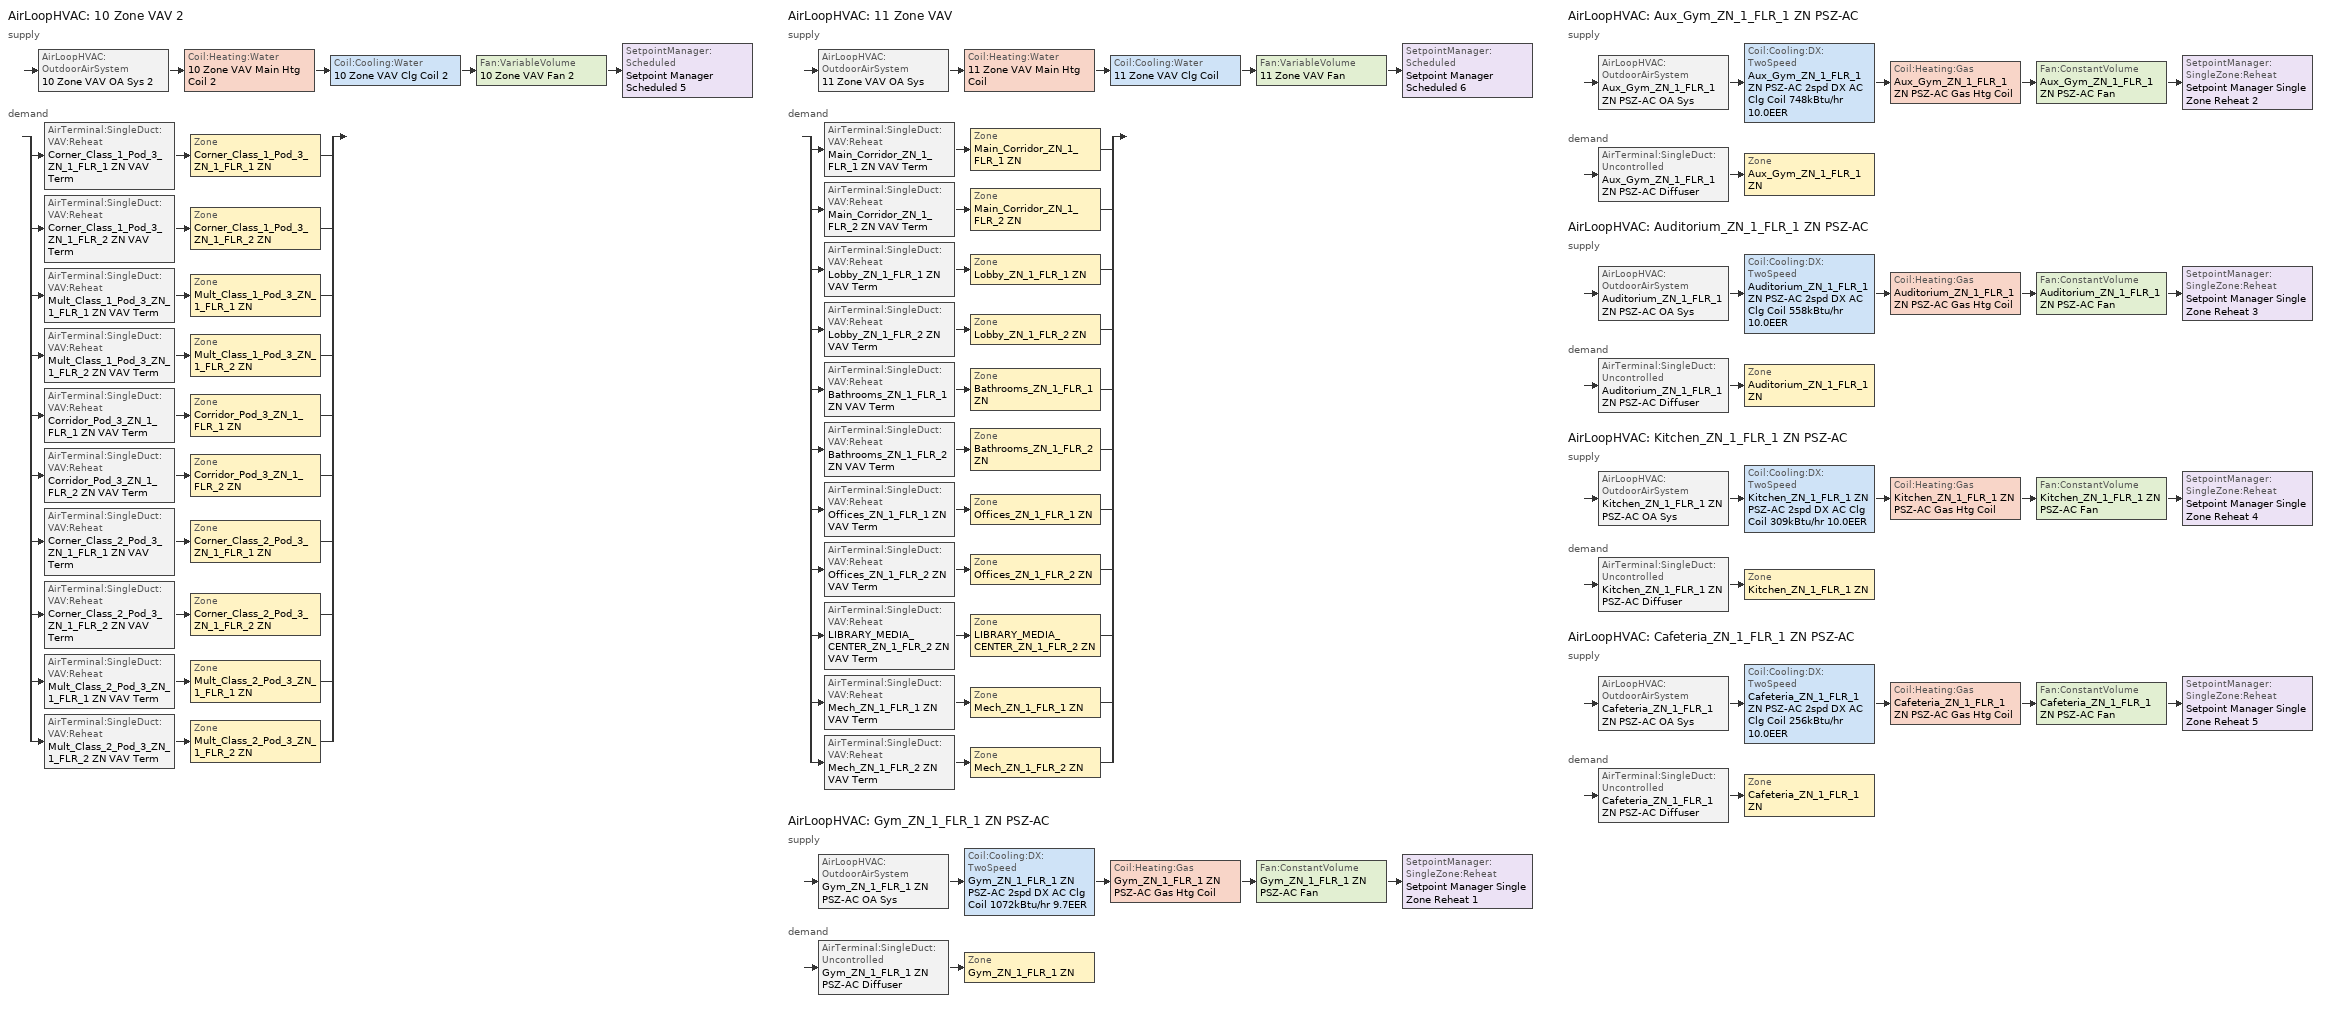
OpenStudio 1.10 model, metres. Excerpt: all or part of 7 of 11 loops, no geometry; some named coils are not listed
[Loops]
AirLoopHVAC '10 Zone VAV 2'
 supply: AirLoopHVAC:OutdoorAirSystem '10 Zone VAV OA Sys 2' > Coil:Heating:Water '10 Zone VAV Main Htg Coil 2' > Coil:Cooling:Water '10 Zone VAV Clg Coil 2' > Fan:VariableVolume '10 Zone VAV Fan 2' > SetpointManager:Scheduled 'Setpoint Manager Scheduled 5'
 demand: split
  | AirTerminal:SingleDuct:VAV:Reheat 'Corner_Class_1_Pod_3_ZN_1_FLR_1 ZN VAV Term' > Zone 'Corner_Class_1_Pod_3_ZN_1_FLR_1 ZN'
  | AirTerminal:SingleDuct:VAV:Reheat 'Corner_Class_1_Pod_3_ZN_1_FLR_2 ZN VAV Term' > Zone 'Corner_Class_1_Pod_3_ZN_1_FLR_2 ZN'
  | AirTerminal:SingleDuct:VAV:Reheat 'Mult_Class_1_Pod_3_ZN_1_FLR_1 ZN VAV Term' > Zone 'Mult_Class_1_Pod_3_ZN_1_FLR_1 ZN'
  | AirTerminal:SingleDuct:VAV:Reheat 'Mult_Class_1_Pod_3_ZN_1_FLR_2 ZN VAV Term' > Zone 'Mult_Class_1_Pod_3_ZN_1_FLR_2 ZN'
  | AirTerminal:SingleDuct:VAV:Reheat 'Corridor_Pod_3_ZN_1_FLR_1 ZN VAV Term' > Zone 'Corridor_Pod_3_ZN_1_FLR_1 ZN'
  | AirTerminal:SingleDuct:VAV:Reheat 'Corridor_Pod_3_ZN_1_FLR_2 ZN VAV Term' > Zone 'Corridor_Pod_3_ZN_1_FLR_2 ZN'
  | AirTerminal:SingleDuct:VAV:Reheat 'Corner_Class_2_Pod_3_ZN_1_FLR_1 ZN VAV Term' > Zone 'Corner_Class_2_Pod_3_ZN_1_FLR_1 ZN'
  | AirTerminal:SingleDuct:VAV:Reheat 'Corner_Class_2_Pod_3_ZN_1_FLR_2 ZN VAV Term' > Zone 'Corner_Class_2_Pod_3_ZN_1_FLR_2 ZN'
  | AirTerminal:SingleDuct:VAV:Reheat 'Mult_Class_2_Pod_3_ZN_1_FLR_1 ZN VAV Term' > Zone 'Mult_Class_2_Pod_3_ZN_1_FLR_1 ZN'
  | AirTerminal:SingleDuct:VAV:Reheat 'Mult_Class_2_Pod_3_ZN_1_FLR_2 ZN VAV Term' > Zone 'Mult_Class_2_Pod_3_ZN_1_FLR_2 ZN'
AirLoopHVAC '11 Zone VAV'
 supply: AirLoopHVAC:OutdoorAirSystem '11 Zone VAV OA Sys' > Coil:Heating:Water '11 Zone VAV Main Htg Coil' > Coil:Cooling:Water '11 Zone VAV Clg Coil' > Fan:VariableVolume '11 Zone VAV Fan' > SetpointManager:Scheduled 'Setpoint Manager Scheduled 6'
 demand: split
  | AirTerminal:SingleDuct:VAV:Reheat 'Main_Corridor_ZN_1_FLR_1 ZN VAV Term' > Zone 'Main_Corridor_ZN_1_FLR_1 ZN'
  | AirTerminal:SingleDuct:VAV:Reheat 'Main_Corridor_ZN_1_FLR_2 ZN VAV Term' > Zone 'Main_Corridor_ZN_1_FLR_2 ZN'
  | AirTerminal:SingleDuct:VAV:Reheat 'Lobby_ZN_1_FLR_1 ZN VAV Term' > Zone 'Lobby_ZN_1_FLR_1 ZN'
  | AirTerminal:SingleDuct:VAV:Reheat 'Lobby_ZN_1_FLR_2 ZN VAV Term' > Zone 'Lobby_ZN_1_FLR_2 ZN'
  | AirTerminal:SingleDuct:VAV:Reheat 'Bathrooms_ZN_1_FLR_1 ZN VAV Term' > Zone 'Bathrooms_ZN_1_FLR_1 ZN'
  | AirTerminal:SingleDuct:VAV:Reheat 'Bathrooms_ZN_1_FLR_2 ZN VAV Term' > Zone 'Bathrooms_ZN_1_FLR_2 ZN'
  | AirTerminal:SingleDuct:VAV:Reheat 'Offices_ZN_1_FLR_1 ZN VAV Term' > Zone 'Offices_ZN_1_FLR_1 ZN'
  | AirTerminal:SingleDuct:VAV:Reheat 'Offices_ZN_1_FLR_2 ZN VAV Term' > Zone 'Offices_ZN_1_FLR_2 ZN'
  | AirTerminal:SingleDuct:VAV:Reheat 'LIBRARY_MEDIA_CENTER_ZN_1_FLR_2 ZN VAV Term' > Zone 'LIBRARY_MEDIA_CENTER_ZN_1_FLR_2 ZN'
  | AirTerminal:SingleDuct:VAV:Reheat 'Mech_ZN_1_FLR_1 ZN VAV Term' > Zone 'Mech_ZN_1_FLR_1 ZN'
  | AirTerminal:SingleDuct:VAV:Reheat 'Mech_ZN_1_FLR_2 ZN VAV Term' > Zone 'Mech_ZN_1_FLR_2 ZN'
AirLoopHVAC 'Gym_ZN_1_FLR_1 ZN PSZ-AC'
 supply: AirLoopHVAC:OutdoorAirSystem 'Gym_ZN_1_FLR_1 ZN PSZ-AC OA Sys' > Coil:Cooling:DX:TwoSpeed 'Gym_ZN_1_FLR_1 ZN PSZ-AC 2spd DX AC Clg Coil 1072kBtu/hr 9.7EER' > Coil:Heating:Gas 'Gym_ZN_1_FLR_1 ZN PSZ-AC Gas Htg Coil' > Fan:ConstantVolume 'Gym_ZN_1_FLR_1 ZN PSZ-AC Fan' > SetpointManager:SingleZone:Reheat 'Setpoint Manager Single Zone Reheat 1'
 demand: AirTerminal:SingleDuct:Uncontrolled 'Gym_ZN_1_FLR_1 ZN PSZ-AC Diffuser' > Zone 'Gym_ZN_1_FLR_1 ZN'
AirLoopHVAC 'Aux_Gym_ZN_1_FLR_1 ZN PSZ-AC'
 supply: AirLoopHVAC:OutdoorAirSystem 'Aux_Gym_ZN_1_FLR_1 ZN PSZ-AC OA Sys' > Coil:Cooling:DX:TwoSpeed 'Aux_Gym_ZN_1_FLR_1 ZN PSZ-AC 2spd DX AC Clg Coil 748kBtu/hr 10.0EER' > Coil:Heating:Gas 'Aux_Gym_ZN_1_FLR_1 ZN PSZ-AC Gas Htg Coil' > Fan:ConstantVolume 'Aux_Gym_ZN_1_FLR_1 ZN PSZ-AC Fan' > SetpointManager:SingleZone:Reheat 'Setpoint Manager Single Zone Reheat 2'
 demand: AirTerminal:SingleDuct:Uncontrolled 'Aux_Gym_ZN_1_FLR_1 ZN PSZ-AC Diffuser' > Zone 'Aux_Gym_ZN_1_FLR_1 ZN'
AirLoopHVAC 'Auditorium_ZN_1_FLR_1 ZN PSZ-AC'
 supply: AirLoopHVAC:OutdoorAirSystem 'Auditorium_ZN_1_FLR_1 ZN PSZ-AC OA Sys' > Coil:Cooling:DX:TwoSpeed 'Auditorium_ZN_1_FLR_1 ZN PSZ-AC 2spd DX AC Clg Coil 558kBtu/hr 10.0EER' > Coil:Heating:Gas 'Auditorium_ZN_1_FLR_1 ZN PSZ-AC Gas Htg Coil' > Fan:ConstantVolume 'Auditorium_ZN_1_FLR_1 ZN PSZ-AC Fan' > SetpointManager:SingleZone:Reheat 'Setpoint Manager Single Zone Reheat 3'
 demand: AirTerminal:SingleDuct:Uncontrolled 'Auditorium_ZN_1_FLR_1 ZN PSZ-AC Diffuser' > Zone 'Auditorium_ZN_1_FLR_1 ZN'
AirLoopHVAC 'Kitchen_ZN_1_FLR_1 ZN PSZ-AC'
 supply: AirLoopHVAC:OutdoorAirSystem 'Kitchen_ZN_1_FLR_1 ZN PSZ-AC OA Sys' > Coil:Cooling:DX:TwoSpeed 'Kitchen_ZN_1_FLR_1 ZN PSZ-AC 2spd DX AC Clg Coil 309kBtu/hr 10.0EER' > Coil:Heating:Gas 'Kitchen_ZN_1_FLR_1 ZN PSZ-AC Gas Htg Coil' > Fan:ConstantVolume 'Kitchen_ZN_1_FLR_1 ZN PSZ-AC Fan' > SetpointManager:SingleZone:Reheat 'Setpoint Manager Single Zone Reheat 4'
 demand: AirTerminal:SingleDuct:Uncontrolled 'Kitchen_ZN_1_FLR_1 ZN PSZ-AC Diffuser' > Zone 'Kitchen_ZN_1_FLR_1 ZN'
AirLoopHVAC 'Cafeteria_ZN_1_FLR_1 ZN PSZ-AC'
 supply: AirLoopHVAC:OutdoorAirSystem 'Cafeteria_ZN_1_FLR_1 ZN PSZ-AC OA Sys' > Coil:Cooling:DX:TwoSpeed 'Cafeteria_ZN_1_FLR_1 ZN PSZ-AC 2spd DX AC Clg Coil 256kBtu/hr 10.0EER' > Coil:Heating:Gas 'Cafeteria_ZN_1_FLR_1 ZN PSZ-AC Gas Htg Coil' > Fan:ConstantVolume 'Cafeteria_ZN_1_FLR_1 ZN PSZ-AC Fan' > SetpointManager:SingleZone:Reheat 'Setpoint Manager Single Zone Reheat 5'
 demand: AirTerminal:SingleDuct:Uncontrolled 'Cafeteria_ZN_1_FLR_1 ZN PSZ-AC Diffuser' > Zone 'Cafeteria_ZN_1_FLR_1 ZN'
[Sizing:Zone] Zone Cooling Design Supply Air Temperature Input Method=SupplyAirTemperature; Zone Cooling Design Supply Air Temperature {C}=14; Zone Cooling Design Supply Air Temperature Difference {deltaC}=11.11; Zone Heating Design Supply Air Temperature Input Method=SupplyAirTemperature; Zone Heating Design Supply Air Temperature {C}=40; Zone Heating Design Supply Air Temperature Difference {deltaC}=11.11; Zone Cooling Design Supply Air Humidity Ratio {kg-H2O/kg-air}=0.0085; Zone Heating Design Supply Air Humidity Ratio {kg-H2O/kg-air}=0.008; Cooling Design Air Flow Method=DesignDay; Heating Design Air Flow Method=DesignDay; Account for Dedicated Outdoor Air System=No; Dedicated Outdoor Air System Control Strategy=NeutralSupplyAir; Dedicated Outdoor Air Low Setpoint Temperature for Design {C}=Autosize; Dedicated Outdoor Air High Setpoint Temperature for Design {C}=Autosize
Offices_ZN_1_FLR_1 ZN; Lobby_ZN_1_FLR_2 ZN; Corridor_Pod_3_ZN_1_FLR_2 ZN; Mult_Class_2_Pod_3_ZN_1_FLR_1 ZN; Main_Corridor_ZN_1_FLR_2 ZN; Main_Corridor_ZN_1_FLR_1 ZN; Lobby_ZN_1_FLR_1 ZN; Mech_ZN_1_FLR_2 ZN; Cafeteria_ZN_1_FLR_1 ZN; Corridor_Pod_3_ZN_1_FLR_1 ZN; Kitchen_ZN_1_FLR_1 ZN; Gym_ZN_1_FLR_1 ZN; Offices_ZN_1_FLR_2 ZN; Mult_Class_2_Pod_3_ZN_1_FLR_2 ZN; Bathrooms_ZN_1_FLR_2 ZN; Aux_Gym_ZN_1_FLR_1 ZN; LIBRARY_MEDIA_CENTER_ZN_1_FLR_2 ZN; Auditorium_ZN_1_FLR_1 ZN; Corner_Class_1_Pod_3_ZN_1_FLR_1 ZN; Mech_ZN_1_FLR_1 ZN; Bathrooms_ZN_1_FLR_1 ZN; Mult_Class_1_Pod_3_ZN_1_FLR_1 ZN; Corner_Class_1_Pod_3_ZN_1_FLR_2 ZN; Mult_Class_1_Pod_3_ZN_1_FLR_2 ZN; Corner_Class_2_Pod_3_ZN_1_FLR_1 ZN; Corner_Class_2_Pod_3_ZN_1_FLR_2 ZN
[Zone equipment]
Offices_ZN_1_FLR_1 ZN: Offices_ZN_1_FLR_1 ZN VAV Term
Lobby_ZN_1_FLR_2 ZN: Lobby_ZN_1_FLR_2 ZN VAV Term
Corridor_Pod_3_ZN_1_FLR_2 ZN: Corridor_Pod_3_ZN_1_FLR_2 ZN VAV Term
Mult_Class_2_Pod_3_ZN_1_FLR_1 ZN: Mult_Class_2_Pod_3_ZN_1_FLR_1 ZN VAV Term
Main_Corridor_ZN_1_FLR_2 ZN: Main_Corridor_ZN_1_FLR_2 ZN VAV Term
Main_Corridor_ZN_1_FLR_1 ZN: Main_Corridor_ZN_1_FLR_1 ZN VAV Term
Lobby_ZN_1_FLR_1 ZN: Lobby_ZN_1_FLR_1 ZN VAV Term
Mech_ZN_1_FLR_2 ZN: Mech_ZN_1_FLR_2 ZN VAV Term
Cafeteria_ZN_1_FLR_1 ZN: Cafeteria_ZN_1_FLR_1 ZN PSZ-AC Diffuser
Corridor_Pod_3_ZN_1_FLR_1 ZN: Corridor_Pod_3_ZN_1_FLR_1 ZN VAV Term
Kitchen_ZN_1_FLR_1 ZN: Kitchen_ZN_1_FLR_1 ZN PSZ-AC Diffuser
Gym_ZN_1_FLR_1 ZN: Gym_ZN_1_FLR_1 ZN PSZ-AC Diffuser
Offices_ZN_1_FLR_2 ZN: Offices_ZN_1_FLR_2 ZN VAV Term
Mult_Class_2_Pod_3_ZN_1_FLR_2 ZN: Mult_Class_2_Pod_3_ZN_1_FLR_2 ZN VAV Term
Bathrooms_ZN_1_FLR_2 ZN: Bathrooms_ZN_1_FLR_2 ZN VAV Term
Aux_Gym_ZN_1_FLR_1 ZN: Aux_Gym_ZN_1_FLR_1 ZN PSZ-AC Diffuser
LIBRARY_MEDIA_CENTER_ZN_1_FLR_2 ZN: LIBRARY_MEDIA_CENTER_ZN_1_FLR_2 ZN VAV Term
Auditorium_ZN_1_FLR_1 ZN: Auditorium_ZN_1_FLR_1 ZN PSZ-AC Diffuser
Corner_Class_1_Pod_3_ZN_1_FLR_1 ZN: Corner_Class_1_Pod_3_ZN_1_FLR_1 ZN VAV Term
Mech_ZN_1_FLR_1 ZN: Mech_ZN_1_FLR_1 ZN VAV Term
Bathrooms_ZN_1_FLR_1 ZN: Bathrooms_ZN_1_FLR_1 ZN VAV Term
Mult_Class_1_Pod_3_ZN_1_FLR_1 ZN: Mult_Class_1_Pod_3_ZN_1_FLR_1 ZN VAV Term
Corner_Class_1_Pod_3_ZN_1_FLR_2 ZN: Corner_Class_1_Pod_3_ZN_1_FLR_2 ZN VAV Term
Mult_Class_1_Pod_3_ZN_1_FLR_2 ZN: Mult_Class_1_Pod_3_ZN_1_FLR_2 ZN VAV Term
Corner_Class_2_Pod_3_ZN_1_FLR_1 ZN: Corner_Class_2_Pod_3_ZN_1_FLR_1 ZN VAV Term
Corner_Class_2_Pod_3_ZN_1_FLR_2 ZN: Corner_Class_2_Pod_3_ZN_1_FLR_2 ZN VAV Term
[SetpointManager:Scheduled] Control Variable=Temperature
Name | Schedule
Setpoint Manager Scheduled 5 | Supply Air Temp - 55F 2
Setpoint Manager Scheduled 6 | Supply Air Temp - 55F 3
[AirLoopHVAC]
Name | Availability Schedule | Design Supply Air Flow Rate {m3/s} | Availability Manager
10 Zone VAV 2 | HVAC Operation Schedule 2 | 12.5602
11 Zone VAV | HVAC Operation Schedule 3 | 16.5955
Gym_ZN_1_FLR_1 ZN PSZ-AC | HVAC Operation Schedule 4 | 16.22 | Availability Manager Night Cycle 5
Aux_Gym_ZN_1_FLR_1 ZN PSZ-AC | HVAC Operation Schedule 5 | 11.7961 | Availability Manager Night Cycle 6
Auditorium_ZN_1_FLR_1 ZN PSZ-AC | HVAC Operation Schedule 6 | 7.92355 | Availability Manager Night Cycle 7
Kitchen_ZN_1_FLR_1 ZN PSZ-AC | HVAC Operation Schedule 7 | 5.4619 | Availability Manager Night Cycle 8
Cafeteria_ZN_1_FLR_1 ZN PSZ-AC | HVAC Operation Schedule 8 | 3.67635 | Availability Manager Night Cycle 9
[Sizing:System] Type of Load to Size On=Sensible; Preheat Design Temperature {C}=7; Preheat Design Humidity Ratio {kg-H2O/kg-Air}=0.008; Precool Design Temperature {C}=12.8; Precool Design Humidity Ratio {kg-H2O/kg-Air}=0.008; Central Cooling Design Supply Air Temperature {C}=12.8; Sizing Option=Coincident; 100% Outdoor Air in Cooling=No; 100% Outdoor Air in Heating=No; Central Cooling Design Supply Air Humidity Ratio {kg-H2O/kg-Air}=0.0085; Central Heating Design Supply Air Humidity Ratio {kg-H2O/kg-Air}=0.008; Cooling Design Air Flow Method=DesignDay; Cooling Design Air Flow Rate {m3/s}=0; Heating Design Air Flow Method=DesignDay; Heating Design Air Flow Rate {m3/s}=0; Zone Maximum Outdoor Air Fraction=1; Cooling Supply Air Flow Rate Per Floor Area {m3/s-m2}=0.00996765; Cooling Fraction of Autosized Cooling Supply Air Flow Rate=1; Cooling Supply Air Flow Rate Per Unit Cooling Capacity {m3/s-W}=3.94755e-05; Heating Supply Air Flow Rate Per Floor Area {m3/s-m2}=0.00996765; Heating Fraction of Autosized Heating Supply Air Flow Rate=1; Heating Fraction of Autosized Cooling Supply Air Flow Rate=1; Heating Supply Air Flow Rate Per Unit Heating Capacity {m3/s-W}=3.15882e-05; Cooling Design Capacity Method=CoolingDesignCapacity; Cooling Design Capacity {W}=Autosize; Cooling Design Capacity Per Floor Area {W/m2}=234.7; Fraction of Autosized Cooling Design Capacity=1; Heating Design Capacity Method=HeatingDesignCapacity; Heating Design Capacity {W}=Autosize; Heating Design Capacity Per Floor Area {W/m2}=157; Fraction of Autosized Heating Design Capacity=1; Central Cooling Capacity Control Method=OnOff
Name | Design Outdoor Air Flow Rate {m3/s} | Minimum System Air Flow Ratio | Central Heating Design Supply Air Temperature {C} | System Outdoor Air Method
10 Zone VAV 2 | 12.5602 | 0.3 | 16.7 | VentilationRateProcedure
11 Zone VAV | 16.5955 | 0.3 | 16.7 | VentilationRateProcedure
Gym_ZN_1_FLR_1 ZN PSZ-AC | 16.22 | 1 | 40 | ZoneSum
Aux_Gym_ZN_1_FLR_1 ZN PSZ-AC | 11.7961 | 1 | 40 | ZoneSum
Auditorium_ZN_1_FLR_1 ZN PSZ-AC | 7.92355 | 1 | 40 | ZoneSum
Kitchen_ZN_1_FLR_1 ZN PSZ-AC | 5.4619 | 1 | 40 | ZoneSum
Cafeteria_ZN_1_FLR_1 ZN PSZ-AC | 3.67635 | 1 | 40 | ZoneSum
[Fan:VariableVolume] Availability Schedule=Always On Discrete; Pressure Rise {Pa}=1389.92; Fan Power Minimum Flow Rate Input Method=FixedFlowRate; Fan Power Minimum Flow Fraction=0; Fan Power Minimum Air Flow Rate {m3/s}=0; Motor In Airstream Fraction=1; Fan Power Coefficient 1=0.0407599; Fan Power Coefficient 2=0.088045; Fan Power Coefficient 3=-0.0729261; Fan Power Coefficient 4=0.94374; Fan Power Coefficient 5=0
Name | Fan Efficiency | Maximum Flow Rate {m3/s} | Motor Efficiency
10 Zone VAV Fan 2 | 0.61165 | 12.5602 | 0.941
11 Zone VAV Fan | 0.61425 | 16.5955 | 0.945
[Controller:OutdoorAir] Economizer Control Type=NoEconomizer; Economizer Control Action Type=ModulateFlow; Economizer Maximum Limit Dry-Bulb Temperature {C}=28; Economizer Maximum Limit Enthalpy {J/kg}=64000; Economizer Minimum Limit Dry-Bulb Temperature {C}=-100; Lockout Type=NoLockout; Minimum Limit Type=FixedMinimum; High Humidity Control=No; Heat Recovery Bypass Control Type=BypassWhenOAFlowGreaterThanMinimum
Name | Minimum Outdoor Air Flow Rate {m3/s} | Maximum Outdoor Air Flow Rate {m3/s} | Minimum Outdoor Air Schedule | Controller Mechanical Ventilation
Controller Outdoor Air 3 | 12.5602 | 12.5602 | Motorized OA Damper Schedule 2 | Controller Mechanical Ventilation 3
Controller Outdoor Air 4 | 16.5955 | 16.5955 | Motorized OA Damper Schedule 3 | Controller Mechanical Ventilation 4
Controller Outdoor Air 5 | 3.011424 | 16.22 | Motorized OA Damper Schedule 4 | Controller Mechanical Ventilation 5
Controller Outdoor Air 6 | 1.901952 | 11.7961 | Motorized OA Damper Schedule 5 | Controller Mechanical Ventilation 6
Controller Outdoor Air 7 | 4.96584 | 7.92355 | Motorized OA Damper Schedule 6 | Controller Mechanical Ventilation 7
Controller Outdoor Air 8 | 0.324905 | 5.4619 | Motorized OA Damper Schedule 7 | Controller Mechanical Ventilation 8
Controller Outdoor Air 9 | 2.15967 | 3.67635 | Motorized OA Damper Schedule 8 | Controller Mechanical Ventilation 9
[Controller:MechanicalVentilation] Availability Schedule=Always On Discrete; System Outdoor Air Method=ZoneSum
Controller Mechanical Ventilation 3; Controller Mechanical Ventilation 4; Controller Mechanical Ventilation 5; Controller Mechanical Ventilation 6; Controller Mechanical Ventilation 7; Controller Mechanical Ventilation 8; Controller Mechanical Ventilation 9
[AirLoopHVAC:OutdoorAirSystem]
Name | Controller
10 Zone VAV OA Sys 2 | Controller Outdoor Air 3
11 Zone VAV OA Sys | Controller Outdoor Air 4
Gym_ZN_1_FLR_1 ZN PSZ-AC OA Sys | Controller Outdoor Air 5
Aux_Gym_ZN_1_FLR_1 ZN PSZ-AC OA Sys | Controller Outdoor Air 6
Auditorium_ZN_1_FLR_1 ZN PSZ-AC OA Sys | Controller Outdoor Air 7
Kitchen_ZN_1_FLR_1 ZN PSZ-AC OA Sys | Controller Outdoor Air 8
Cafeteria_ZN_1_FLR_1 ZN PSZ-AC OA Sys | Controller Outdoor Air 9
[AirTerminal:SingleDuct:VAV:Reheat] Availability Schedule=Always On Discrete; Zone Minimum Air Flow Input Method=Constant; Constant Minimum Air Flow Fraction=0.3; Fixed Minimum Air Flow Rate {m3/s}=0; Minimum Hot Water or Steam Flow Rate {m3/s}=0; Convergence Tolerance=0.001; Damper Heating Action=Normal; Maximum Reheat Air Temperature {C}=35; Control For Outdoor Air=No
Name | Maximum Air Flow Rate {m3/s} | Reheat Coil | Maximum Hot Water or Steam Flow Rate {m3/s} | Maximum Flow per Zone Floor Area During Reheat {m3/s-m2} | Maximum Flow Fraction During Reheat
Corner_Class_1_Pod_3_ZN_1_FLR_1 ZN VAV Term | 0.561003 | Corner_Class_1_Pod_3_ZN_1_FLR_1 ZN Rht Coil | 8.25726e-05 | 0.002032 | 0.358586
Corner_Class_1_Pod_3_ZN_1_FLR_2 ZN VAV Term | 0.722277 | Corner_Class_1_Pod_3_ZN_1_FLR_2 ZN Rht Coil | 0.000131768 | 0.00218872 | 0.3
Mult_Class_1_Pod_3_ZN_1_FLR_1 ZN VAV Term | 1.83812 | Mult_Class_1_Pod_3_ZN_1_FLR_1 ZN Rht Coil | 0.000217728 | 0.002032 | 0.527313
Mult_Class_1_Pod_3_ZN_1_FLR_2 ZN VAV Term | 2.49608 | Mult_Class_1_Pod_3_ZN_1_FLR_2 ZN Rht Coil | 0.000430295 | 0.002032 | 0.388315
Corridor_Pod_3_ZN_1_FLR_1 ZN VAV Term | 0.501354 | Corridor_Pod_3_ZN_1_FLR_1 ZN Rht Coil | 9.41844e-05 | 0.00156673 | 1
Corridor_Pod_3_ZN_1_FLR_2 ZN VAV Term | 0.901977 | Corridor_Pod_3_ZN_1_FLR_2 ZN Rht Coil | 0.000380111 | 0.002032 | 0.720906
Corner_Class_2_Pod_3_ZN_1_FLR_1 ZN VAV Term | 0.554877 | Corner_Class_2_Pod_3_ZN_1_FLR_1 ZN Rht Coil | 8.23091e-05 | 0.002032 | 0.362545
Corner_Class_2_Pod_3_ZN_1_FLR_2 ZN VAV Term | 0.711327 | Corner_Class_2_Pod_3_ZN_1_FLR_2 ZN Rht Coil | 0.000131725 | 0.00215554 | 0.3
Mult_Class_2_Pod_3_ZN_1_FLR_1 ZN VAV Term | 1.82303 | Mult_Class_2_Pod_3_ZN_1_FLR_1 ZN Rht Coil | 0.000219411 | 0.002032 | 0.531679
Mult_Class_2_Pod_3_ZN_1_FLR_2 ZN VAV Term | 2.45534 | Mult_Class_2_Pod_3_ZN_1_FLR_2 ZN Rht Coil | 0.000432235 | 0.002032 | 0.394757
Main_Corridor_ZN_1_FLR_1 ZN VAV Term | 1.95661 | Main_Corridor_ZN_1_FLR_1 ZN Rht Coil | 0.000402894 | 0.00171633 | 1
Main_Corridor_ZN_1_FLR_2 ZN VAV Term | 3.39814 | Main_Corridor_ZN_1_FLR_2 ZN Rht Coil | 0.00149944 | 0.002032 | 0.681691
Lobby_ZN_1_FLR_1 ZN VAV Term | 0.338792 | Lobby_ZN_1_FLR_1 ZN Rht Coil | 7.03405e-05 | 0.0016133 | 1
Lobby_ZN_1_FLR_2 ZN VAV Term | 0.584277 | Lobby_ZN_1_FLR_2 ZN Rht Coil | 0.000165276 | 0.002032 | 0.730339
Bathrooms_ZN_1_FLR_1 ZN VAV Term | 0.477591 | Bathrooms_ZN_1_FLR_1 ZN Rht Coil | 0.000162838 | 0.002032 | 0.893484
Bathrooms_ZN_1_FLR_2 ZN VAV Term | 0.767772 | Bathrooms_ZN_1_FLR_2 ZN Rht Coil | 0.000359258 | 0.002032 | 0.55579
Offices_ZN_1_FLR_1 ZN VAV Term | 1.57005 | Offices_ZN_1_FLR_1 ZN Rht Coil | 0.000204655 | 0.002032 | 0.688529
Offices_ZN_1_FLR_2 ZN VAV Term | 2.21922 | Offices_ZN_1_FLR_2 ZN Rht Coil | 0.000427009 | 0.002032 | 0.487118
LIBRARY_MEDIA_CENTER_ZN_1_FLR_2 ZN VAV Term | 4.12187 | LIBRARY_MEDIA_CENTER_ZN_1_FLR_2 ZN Rht Coil | 0.00056461 | 0.002032 | 0.414103
Mech_ZN_1_FLR_1 ZN VAV Term | 0.424973 | Mech_ZN_1_FLR_1 ZN Rht Coil | 3.88659e-05 | 0.00124261 | 1
Mech_ZN_1_FLR_2 ZN VAV Term | 0.776707 | Mech_ZN_1_FLR_2 ZN Rht Coil | 0.000315568 | 0.002032 | 0.894731
[AvailabilityManager:NightCycle] Control Type=CycleOnAny
Availability Manager Night Cycle 5; Availability Manager Night Cycle 6; Availability Manager Night Cycle 7; Availability Manager Night Cycle 8; Availability Manager Night Cycle 9
[Fan:ConstantVolume] Availability Schedule=Always On Discrete
Name | Fan Efficiency | Pressure Rise {Pa} | Maximum Flow Rate {m3/s} | Motor Efficiency
Gym_ZN_1_FLR_1 ZN PSZ-AC Fan | 0.61165 | 1018.77 | 16.22 | 0.941
Aux_Gym_ZN_1_FLR_1 ZN PSZ-AC Fan | 0.6084 | 1018.77 | 11.7961 | 0.936
Auditorium_ZN_1_FLR_1 ZN PSZ-AC Fan | 0.6045 | 1110.94 | 7.92355 | 0.93
Kitchen_ZN_1_FLR_1 ZN PSZ-AC Fan | 0.59605 | 1110.94 | 5.4619 | 0.917
Cafeteria_ZN_1_FLR_1 ZN PSZ-AC Fan | 0.5915 | 1110.94 | 3.67635 | 0.91
[Coil:Heating:Gas] Availability Schedule=Always On Discrete; Gas Burner Efficiency=0.8; Parasitic Electric Load {W}=0; Parasitic Gas Load {W}=0
Name | Nominal Capacity {W}
Gym_ZN_1_FLR_1 ZN PSZ-AC Gas Htg Coil | 406229
Aux_Gym_ZN_1_FLR_1 ZN PSZ-AC Gas Htg Coil | 287519
Auditorium_ZN_1_FLR_1 ZN PSZ-AC Gas Htg Coil | 294526
Kitchen_ZN_1_FLR_1 ZN PSZ-AC Gas Htg Coil | 231043
Cafeteria_ZN_1_FLR_1 ZN PSZ-AC Gas Htg Coil | 132682
[Coil:Cooling:DX:TwoSpeed] Availability Schedule=Always On Discrete; Rated Low Speed Sensible Heat Ratio=0.69; Condenser Type=AirCooled; High Speed Evaporative Condenser Effectiveness=0; High Speed Evaporative Condenser Air Flow Rate {m3/s}=Autosize; High Speed Evaporative Condenser Pump Rated Power Consumption {W}=Autosize; Low Speed Evaporative Condenser Effectiveness=0; Low Speed Evaporative Condenser Air Flow Rate {m3/s}=Autosize; Low Speed Evaporative Condenser Pump Rated Power Consumption {W}=Autosize; Basin Heater Capacity {W/K}=10; Basin Heater Setpoint Temperature {C}=2
Name | Rated High Speed Total Cooling Capacity {W} | Rated High Speed Sensible Heat Ratio | Rated High Speed COP {W/W} | Rated High Speed Air Flow Rate {m3/s} | Total Cooling Capacity Function of Temperature Curve | Total Cooling Capacity Function of Flow Fraction Curve | Energy Input Ratio Function of Temperature Curve | Energy Input Ratio Function of Flow Fraction Curve | Part Load Fraction Correlation Curve | Rated Low Speed Total Cooling Capacity {W} | Rated Low Speed COP {W/W} | Rated Low Speed Air Flow Rate {m3/s} | Low Speed Total Cooling Capacity Function of Temperature Curve | Low Speed Energy Input Ratio Function of Temperature Curve
Gym_ZN_1_FLR_1 ZN PSZ-AC 2spd DX AC Clg Coil 1072kBtu/hr 9.7EER | 314235 | 0.745144 | 3.36599 | 16.22 | Curve Biquadratic 1 | Curve Quadratic 1 | Curve Biquadratic 2 | Curve Quadratic 2 | Curve Quadratic 3 | 104735 | 3.36599 | 5.40613 | Curve Biquadratic 3 | Curve Biquadratic 4
Aux_Gym_ZN_1_FLR_1 ZN PSZ-AC 2spd DX AC Clg Coil 748kBtu/hr 10.0EER | 219317 | 0.758339 | 3.46588 | 11.7961 | Curve Biquadratic 5 | Curve Quadratic 4 | Curve Biquadratic 6 | Curve Quadratic 5 | Curve Quadratic 6 | 73098.2 | 3.46588 | 3.93163 | Curve Biquadratic 7 | Curve Biquadratic 8
Auditorium_ZN_1_FLR_1 ZN PSZ-AC 2spd DX AC Clg Coil 558kBtu/hr 10.0EER | 163476 | 0.725984 | 3.46588 | 7.92355 | Curve Biquadratic 9 | Curve Quadratic 7 | Curve Biquadratic 10 | Curve Quadratic 8 | Curve Quadratic 9 | 54486.5 | 3.46588 | 2.64092 | Curve Biquadratic 11 | Curve Biquadratic 12
Kitchen_ZN_1_FLR_1 ZN PSZ-AC 2spd DX AC Clg Coil 309kBtu/hr 10.0EER | 90413.9 | 0.798655 | 3.46588 | 5.4619 | Curve Biquadratic 13 | Curve Quadratic 10 | Curve Biquadratic 14 | Curve Quadratic 11 | Curve Quadratic 12 | 30134.9 | 3.46588 | 1.82045 | Curve Biquadratic 15 | Curve Biquadratic 16
Cafeteria_ZN_1_FLR_1 ZN PSZ-AC 2spd DX AC Clg Coil 256kBtu/hr 10.0EER | 75033.3 | 0.729191 | 3.46588 | 3.67635 | Curve Biquadratic 17 | Curve Quadratic 13 | Curve Biquadratic 18 | Curve Quadratic 14 | Curve Quadratic 15 | 25008.6 | 3.46588 | 1.22533 | Curve Biquadratic 19 | Curve Biquadratic 20
[SetpointManager:SingleZone:Reheat] Minimum Supply Air Temperature {C}=10; Maximum Supply Air Temperature {C}=50
Name | Control Zone
Setpoint Manager Single Zone Reheat 1 | Gym_ZN_1_FLR_1 ZN
Setpoint Manager Single Zone Reheat 2 | Aux_Gym_ZN_1_FLR_1 ZN
Setpoint Manager Single Zone Reheat 3 | Auditorium_ZN_1_FLR_1 ZN
Setpoint Manager Single Zone Reheat 4 | Kitchen_ZN_1_FLR_1 ZN
Setpoint Manager Single Zone Reheat 5 | Cafeteria_ZN_1_FLR_1 ZN
[AirTerminal:SingleDuct:Uncontrolled] Availability Schedule=Always On Discrete
Name | Maximum Air Flow Rate {m3/s}
Gym_ZN_1_FLR_1 ZN PSZ-AC Diffuser | 16.2172
Aux_Gym_ZN_1_FLR_1 ZN PSZ-AC Diffuser | 11.7961
Auditorium_ZN_1_FLR_1 ZN PSZ-AC Diffuser | 7.92355
Kitchen_ZN_1_FLR_1 ZN PSZ-AC Diffuser | 5.4619
Cafeteria_ZN_1_FLR_1 ZN PSZ-AC Diffuser | 3.67635
[Schedule:Constant]
Always On Discrete: Value=1
[Schedule:Ruleset]
Name | Default Day Schedule | Summer Design Day Schedule | Winter Design Day Schedule
HVAC Operation Schedule 2 | HVAC Operation Schedule Weekdays 4 | HVAC Operation Schedule Weekdays 5 | HVAC Operation Schedule Saturday 5
Motorized OA Damper Schedule 2 | Motorized OA Damper Schedule Weekdays 4 | Motorized OA Damper Schedule Weekdays 5 | Motorized OA Damper Schedule Saturday 5
Supply Air Temp - 55F 2 | Supply Air Temp - 55F Default 2
HVAC Operation Schedule 3 | HVAC Operation Schedule Weekdays 6 | HVAC Operation Schedule Weekdays 7 | HVAC Operation Schedule Saturday 7
Motorized OA Damper Schedule 3 | Motorized OA Damper Schedule Weekdays 6 | Motorized OA Damper Schedule Weekdays 7 | Motorized OA Damper Schedule Saturday 7
Supply Air Temp - 55F 3 | Supply Air Temp - 55F Default 3
HVAC Operation Schedule 4 | HVAC Operation Schedule Weekdays 8 | HVAC Operation Schedule Weekdays 9 | HVAC Operation Schedule Saturday 9
Motorized OA Damper Schedule 4 | Motorized OA Damper Schedule Weekdays 8 | Motorized OA Damper Schedule Weekdays 9 | Motorized OA Damper Schedule Saturday 9
HVAC Operation Schedule 5 | HVAC Operation Schedule Weekdays 10 | HVAC Operation Schedule Weekdays 11 | HVAC Operation Schedule Saturday 11
Motorized OA Damper Schedule 5 | Motorized OA Damper Schedule Weekdays 10 | Motorized OA Damper Schedule Weekdays 11 | Motorized OA Damper Schedule Saturday 11
HVAC Operation Schedule 6 | HVAC Operation Schedule Weekdays 12 | HVAC Operation Schedule Weekdays 13 | HVAC Operation Schedule Saturday 13
Motorized OA Damper Schedule 6 | Motorized OA Damper Schedule Weekdays 12 | Motorized OA Damper Schedule Weekdays 13 | Motorized OA Damper Schedule Saturday 13
HVAC Operation Schedule 7 | HVAC Operation Schedule Weekdays 14 | HVAC Operation Schedule Weekdays 15 | HVAC Operation Schedule Saturday 15
Motorized OA Damper Schedule 7 | Motorized OA Damper Schedule Weekdays 14 | Motorized OA Damper Schedule Weekdays 15 | Motorized OA Damper Schedule Saturday 15
HVAC Operation Schedule 8 | HVAC Operation Schedule Weekdays 16 | HVAC Operation Schedule Weekdays 17 | HVAC Operation Schedule Saturday 17
Motorized OA Damper Schedule 8 | Motorized OA Damper Schedule Weekdays 16 | Motorized OA Damper Schedule Weekdays 17 | Motorized OA Damper Schedule Saturday 17
[Schedule:Day]
HVAC Operation Schedule Weekdays 4; HVAC Operation Schedule Weekdays 5; HVAC Operation Schedule Weekdays 6; HVAC Operation Schedule Weekdays 7; HVAC Operation Schedule Weekdays 8; HVAC Operation Schedule Weekdays 9; HVAC Operation Schedule Weekdays 10; HVAC Operation Schedule Weekdays 11; HVAC Operation Schedule Weekdays 12; HVAC Operation Schedule Weekdays 13; HVAC Operation Schedule Weekdays 14; HVAC Operation Schedule Weekdays 15; HVAC Operation Schedule Weekdays 16; HVAC Operation Schedule Weekdays 17: 6, 0, 0, 22, 0, 1, 24, 0, 0
HVAC Operation Schedule Saturday 4; HVAC Operation Schedule Saturday 5; HVAC Operation Schedule Saturday 6; HVAC Operation Schedule Saturday 7; HVAC Operation Schedule Saturday 8; HVAC Operation Schedule Saturday 9; HVAC Operation Schedule Saturday 10; HVAC Operation Schedule Saturday 11; HVAC Operation Schedule Saturday 12; HVAC Operation Schedule Saturday 13; HVAC Operation Schedule Saturday 14; HVAC Operation Schedule Saturday 15; HVAC Operation Schedule Saturday 16; HVAC Operation Schedule Saturday 17: 6, 0, 0, 18, 0, 1, 24, 0, 0
HVAC Operation Schedule Sunday 2; Motorized OA Damper Schedule Sunday 2; HVAC Operation Schedule Sunday 3; Motorized OA Damper Schedule Sunday 3; HVAC Operation Schedule Sunday 4; Motorized OA Damper Schedule Sunday 4; HVAC Operation Schedule Sunday 5; Motorized OA Damper Schedule Sunday 5; HVAC Operation Schedule Sunday 6; Motorized OA Damper Schedule Sunday 6; HVAC Operation Schedule Sunday 7; Motorized OA Damper Schedule Sunday 7; HVAC Operation Schedule Sunday 8; Motorized OA Damper Schedule Sunday 8: 24, 0, 0
Motorized OA Damper Schedule Weekdays 4; Motorized OA Damper Schedule Weekdays 5; Motorized OA Damper Schedule Weekdays 6; Motorized OA Damper Schedule Weekdays 7; Motorized OA Damper Schedule Weekdays 8; Motorized OA Damper Schedule Weekdays 9; Motorized OA Damper Schedule Weekdays 10; Motorized OA Damper Schedule Weekdays 11; Motorized OA Damper Schedule Weekdays 12; Motorized OA Damper Schedule Weekdays 13; Motorized OA Damper Schedule Weekdays 14; Motorized OA Damper Schedule Weekdays 15; Motorized OA Damper Schedule Weekdays 16; Motorized OA Damper Schedule Weekdays 17: 7, 0, 0, 22, 0, 1, 24, 0, 0
Motorized OA Damper Schedule Saturday 4; Motorized OA Damper Schedule Saturday 5; Motorized OA Damper Schedule Saturday 6; Motorized OA Damper Schedule Saturday 7; Motorized OA Damper Schedule Saturday 8; Motorized OA Damper Schedule Saturday 9; Motorized OA Damper Schedule Saturday 10; Motorized OA Damper Schedule Saturday 11; Motorized OA Damper Schedule Saturday 12; Motorized OA Damper Schedule Saturday 13; Motorized OA Damper Schedule Saturday 14; Motorized OA Damper Schedule Saturday 15; Motorized OA Damper Schedule Saturday 16; Motorized OA Damper Schedule Saturday 17: 7, 0, 0, 18, 0, 1, 24, 0, 0
Supply Air Temp - 55F Default 2; Supply Air Temp - 55F Default 3: 24, 0, 12.7778
[Schedule:Rule]
Name | Schedule Ruleset | Rule Order | Day Schedule | Apply Saturday | Apply Sunday
HVAC Operation Schedule Saturday Rule 2 | HVAC Operation Schedule 2 | 1 | HVAC Operation Schedule Saturday 4 | Yes
HVAC Operation Schedule Sunday Rule 2 | HVAC Operation Schedule 2 | 0 | HVAC Operation Schedule Sunday 2 |  | Yes
Motorized OA Damper Schedule Saturday Rule 2 | Motorized OA Damper Schedule 2 | 1 | Motorized OA Damper Schedule Saturday 4 | Yes
Motorized OA Damper Schedule Sunday Rule 2 | Motorized OA Damper Schedule 2 | 0 | Motorized OA Damper Schedule Sunday 2 |  | Yes
HVAC Operation Schedule Saturday Rule 3 | HVAC Operation Schedule 3 | 1 | HVAC Operation Schedule Saturday 6 | Yes
HVAC Operation Schedule Sunday Rule 3 | HVAC Operation Schedule 3 | 0 | HVAC Operation Schedule Sunday 3 |  | Yes
Motorized OA Damper Schedule Saturday Rule 3 | Motorized OA Damper Schedule 3 | 1 | Motorized OA Damper Schedule Saturday 6 | Yes
Motorized OA Damper Schedule Sunday Rule 3 | Motorized OA Damper Schedule 3 | 0 | Motorized OA Damper Schedule Sunday 3 |  | Yes
HVAC Operation Schedule Saturday Rule 4 | HVAC Operation Schedule 4 | 1 | HVAC Operation Schedule Saturday 8 | Yes
HVAC Operation Schedule Sunday Rule 4 | HVAC Operation Schedule 4 | 0 | HVAC Operation Schedule Sunday 4 |  | Yes
Motorized OA Damper Schedule Saturday Rule 4 | Motorized OA Damper Schedule 4 | 1 | Motorized OA Damper Schedule Saturday 8 | Yes
Motorized OA Damper Schedule Sunday Rule 4 | Motorized OA Damper Schedule 4 | 0 | Motorized OA Damper Schedule Sunday 4 |  | Yes
HVAC Operation Schedule Saturday Rule 5 | HVAC Operation Schedule 5 | 1 | HVAC Operation Schedule Saturday 10 | Yes
HVAC Operation Schedule Sunday Rule 5 | HVAC Operation Schedule 5 | 0 | HVAC Operation Schedule Sunday 5 |  | Yes
Motorized OA Damper Schedule Saturday Rule 5 | Motorized OA Damper Schedule 5 | 1 | Motorized OA Damper Schedule Saturday 10 | Yes
Motorized OA Damper Schedule Sunday Rule 5 | Motorized OA Damper Schedule 5 | 0 | Motorized OA Damper Schedule Sunday 5 |  | Yes
HVAC Operation Schedule Saturday Rule 6 | HVAC Operation Schedule 6 | 1 | HVAC Operation Schedule Saturday 12 | Yes
HVAC Operation Schedule Sunday Rule 6 | HVAC Operation Schedule 6 | 0 | HVAC Operation Schedule Sunday 6 |  | Yes
Motorized OA Damper Schedule Saturday Rule 6 | Motorized OA Damper Schedule 6 | 1 | Motorized OA Damper Schedule Saturday 12 | Yes
Motorized OA Damper Schedule Sunday Rule 6 | Motorized OA Damper Schedule 6 | 0 | Motorized OA Damper Schedule Sunday 6 |  | Yes
HVAC Operation Schedule Saturday Rule 7 | HVAC Operation Schedule 7 | 1 | HVAC Operation Schedule Saturday 14 | Yes
HVAC Operation Schedule Sunday Rule 7 | HVAC Operation Schedule 7 | 0 | HVAC Operation Schedule Sunday 7 |  | Yes
Motorized OA Damper Schedule Saturday Rule 7 | Motorized OA Damper Schedule 7 | 1 | Motorized OA Damper Schedule Saturday 14 | Yes
Motorized OA Damper Schedule Sunday Rule 7 | Motorized OA Damper Schedule 7 | 0 | Motorized OA Damper Schedule Sunday 7 |  | Yes
HVAC Operation Schedule Saturday Rule 8 | HVAC Operation Schedule 8 | 1 | HVAC Operation Schedule Saturday 16 | Yes
HVAC Operation Schedule Sunday Rule 8 | HVAC Operation Schedule 8 | 0 | HVAC Operation Schedule Sunday 8 |  | Yes
Motorized OA Damper Schedule Saturday Rule 8 | Motorized OA Damper Schedule 8 | 1 | Motorized OA Damper Schedule Saturday 16 | Yes
Motorized OA Damper Schedule Sunday Rule 8 | Motorized OA Damper Schedule 8 | 0 | Motorized OA Damper Schedule Sunday 8 |  | Yes
[Curve:Biquadratic] Minimum Value of x=17; Maximum Value of x=22; Minimum Value of y=13; Maximum Value of y=46
Name | Coefficient1 Constant | Coefficient2 x | Coefficient3 x**2 | Coefficient4 y | Coefficient5 y**2 | Coefficient6 x*y
Curve Biquadratic 1; Curve Biquadratic 3; Curve Biquadratic 5; Curve Biquadratic 7; Curve Biquadratic 9; Curve Biquadratic 11; Curve Biquadratic 13; Curve Biquadratic 15; Curve Biquadratic 17; Curve Biquadratic 19 | 0.42415 | 0.04426 | -0.00042 | 0.00333 | -8e-005 | -0.00021
Curve Biquadratic 2; Curve Biquadratic 4; Curve Biquadratic 6; Curve Biquadratic 8; Curve Biquadratic 10; Curve Biquadratic 12; Curve Biquadratic 14; Curve Biquadratic 16; Curve Biquadratic 18; Curve Biquadratic 20 | 1.23649 | -0.02431 | 0.00057 | -0.01434 | 0.00063 | -0.00038
[Curve:Quadratic]
Name | Coefficient1 Constant | Coefficient2 x | Coefficient3 x**2 | Minimum Value of x | Maximum Value of x
Curve Quadratic 1; Curve Quadratic 4; Curve Quadratic 7; Curve Quadratic 10; Curve Quadratic 13 | 0.77136 | 0.34053 | -0.11088 | 0.75918 | 1.13877
Curve Quadratic 2; Curve Quadratic 5; Curve Quadratic 8; Curve Quadratic 11; Curve Quadratic 14 | 1.2055 | -0.32953 | 0.12308 | 0.75918 | 1.13877
Curve Quadratic 3; Curve Quadratic 6; Curve Quadratic 9; Curve Quadratic 12; Curve Quadratic 15 | 0.771 | 0.229 | 0 | 0 | 1
